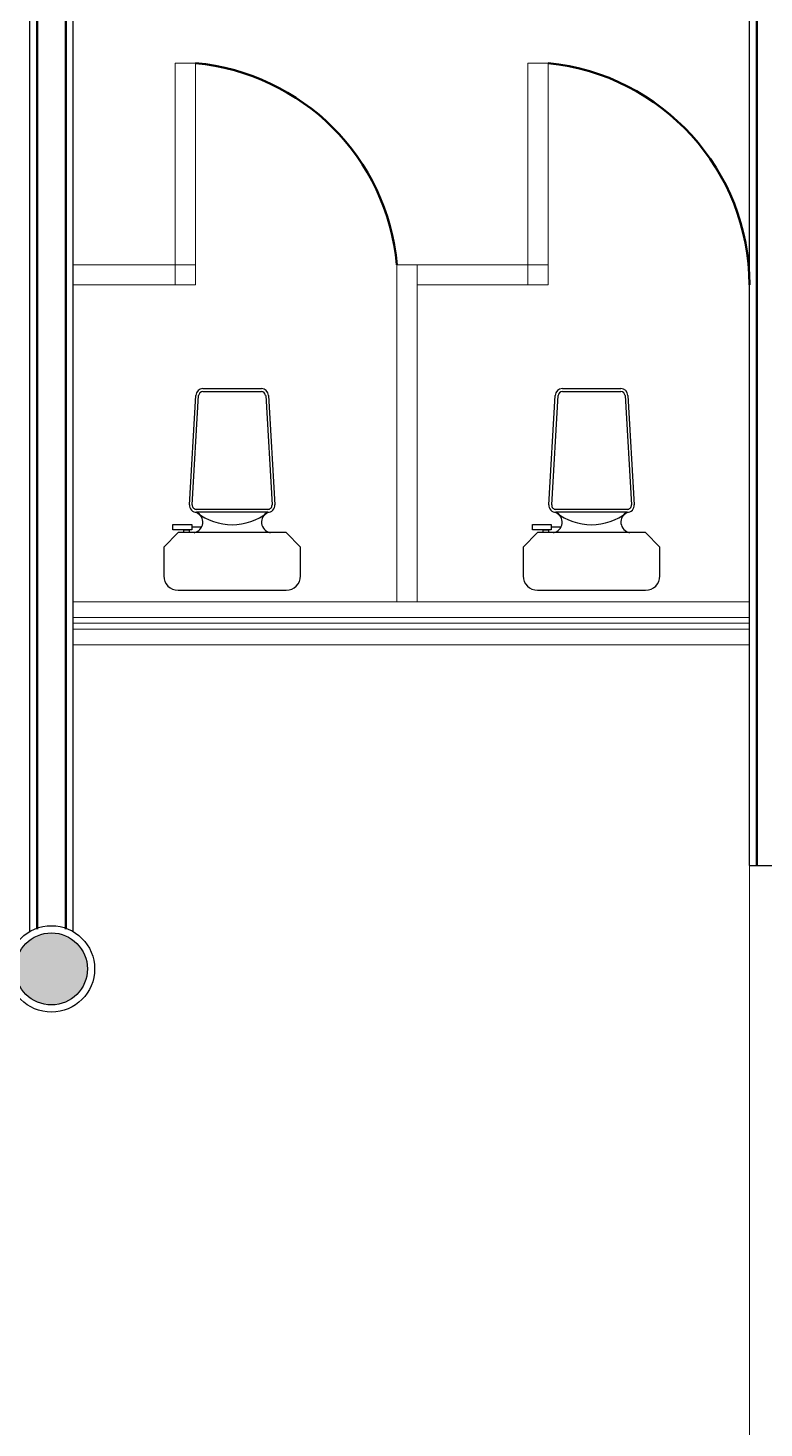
# Model space of a CAD drawing. Header units: millimetres. Extents: x 78.3 to 128, y 45 to 95.8.
# Drawn here: x 102.914 to 105.47, y 52.56 to 57.421 of the extents above; entities that cross this region are included whole.
import ezdxf

# ---------------------------------------------------------------- set-up
doc = ezdxf.new("R2010")
doc.units = ezdxf.units.MM
doc.header["$LTSCALE"] = 0.025
for name, color, linetype, lineweight in [('EJES', 7, 'Continuous', 0), ('muebles', 255, 'Continuous', 25), ('MURO CARGA', 6, 'Continuous', 50), ('MURO DIVISORIO', 2, 'Continuous', 25), ('ventana', 4, 'Continuous', 15)]:
    doc.layers.add(name, color=color, linetype=linetype, lineweight=lineweight)

msp = doc.modelspace()

# ---------------------------------------------------------------- hatches: boundary and pattern name
h = msp.add_hatch(color=3)
h.paths.add_polyline_path([(88.12, 56.0123, 1), (87.87, 56.0123, 1)])
h.paths.add_polyline_path([(92.87, 54.2623, 1), (93.12, 54.2623, 1)])
h.paths.add_polyline_path([(97.87, 54.154, 1), (98.12, 54.154, 1)])
h.paths.add_polyline_path([(102.87, 54.154, 1), (103.12, 54.154, 1)])

# ---------------------------------------------------------------- linework, layer by layer
at = {"color": 3}
for radius in [0.15, 0.125]:
    msp.add_circle((102.995, 54.154), radius, dxfattribs=at)
at = {"layer": 'EJES'}
for p, q in [((103.425, 57.299), (103.495, 57.299)), ((103.425, 56.529), (103.425, 57.299)), ((103.495, 56.529), (103.495, 57.299)), ((104.65, 57.299), (104.72, 57.299)), ((104.65, 56.529), (104.65, 57.299)), ((104.72, 56.529), (104.72, 57.299)), ((103.07, 56.599), (103.495, 56.599)), ((104.195, 55.429), (104.195, 56.599)), ((104.195, 56.599), (104.265, 56.599)), ((104.265, 55.429), (104.265, 56.599)), ((104.265, 56.599), (104.72, 56.599)), ((103.07, 56.529), (103.495, 56.529)), ((104.265, 56.529), (104.72, 56.529)), ((103.07, 55.429), (105.42, 55.429)), ((103.07, 55.354), (105.42, 55.354)), ((103.07, 55.354), (105.42, 55.354)), ((103.07, 55.279), (105.42, 55.279))]:
    msp.add_line(p, q, dxfattribs=at)
at = {"layer": 'muebles'}
for p, q in [((103.5213, 56.1688), (103.7241, 56.1688)), ((103.5213, 56.1588), (103.7241, 56.1588)), ((104.7696, 56.1688), (104.9724, 56.1688)), ((104.7696, 56.1588), (104.9724, 56.1588)), ((103.4742, 55.766), (103.4963, 56.1452)), ((103.4842, 55.7654), (103.5063, 56.1446)), ((103.7391, 56.1446), (103.7612, 55.7654)), ((103.7491, 56.1452), (103.7711, 55.766)), ((104.7226, 55.766), (104.7446, 56.1452)), ((104.7325, 55.7654), (104.7546, 56.1446)), ((104.9874, 56.1446), (105.0095, 55.7654)), ((104.9974, 56.1452), (105.0195, 55.766)), ((103.7462, 55.7495), (103.4992, 55.7495)), ((103.7462, 55.7395), (103.4992, 55.7395)), ((104.9945, 55.7495), (104.7475, 55.7495)), ((104.9945, 55.7395), (104.7475, 55.7395)), ((103.417, 55.6781), (103.417, 55.6969)), ((103.417, 55.6969), (103.4827, 55.6969)), ((103.4827, 55.6781), (103.417, 55.6781)), ((103.4545, 55.6781), (103.4733, 55.6781)), ((103.4545, 55.6688), (103.4545, 55.6781)), ((103.4733, 55.6781), (103.4733, 55.6688)), ((103.4827, 55.6969), (103.4827, 55.6781)), ((104.6654, 55.6781), (104.6654, 55.6969)), ((104.6654, 55.6969), (104.731, 55.6969)), ((104.731, 55.6781), (104.6654, 55.6781)), ((104.7029, 55.6781), (104.7216, 55.6781)), ((104.7029, 55.6688), (104.7029, 55.6781)), ((104.7216, 55.6781), (104.7216, 55.6688)), ((104.731, 55.6969), (104.731, 55.6781))]:
    msp.add_line(p, q, dxfattribs=at)
at = {"layer": 'muebles', "linetype": 'ByBlock', "ltscale": 50}
for p, q in [((103.3852, 55.6188), (103.4352, 55.6688)), ((103.8102, 55.6688), (103.4352, 55.6688)), ((103.8102, 55.6688), (103.8602, 55.6188)), ((104.6335, 55.6188), (104.6835, 55.6688)), ((105.0585, 55.6688), (104.6835, 55.6688)), ((105.0585, 55.6688), (105.1085, 55.6188)), ((103.3852, 55.6188), (103.3852, 55.5188)), ((103.8602, 55.5188), (103.8602, 55.6188)), ((104.6335, 55.6188), (104.6335, 55.5188)), ((105.1085, 55.5188), (105.1085, 55.6188)), ((103.4352, 55.4688), (103.8102, 55.4688)), ((104.6835, 55.4688), (105.0585, 55.4688))]:
    msp.add_line(p, q, dxfattribs=at)
at = {"layer": 'muebles', "linetype": 'Continuous'}
for p, q in [((103.5163, 55.688), (103.4827, 55.688)), ((104.7646, 55.688), (104.731, 55.688))]:
    msp.add_line(p, q, dxfattribs=at)
at = {"layer": 'muebles'}
for centre, radius, start, end in [((103.5213, 56.1438), 0.025, 90, 176.6667), ((103.5213, 56.1438), 0.015, 90, 176.6667), ((103.7241, 56.1438), 0.025, 3.3333, 90), ((103.7241, 56.1438), 0.015, 3.3333, 90), ((104.7696, 56.1438), 0.025, 90, 176.6667), ((104.7696, 56.1438), 0.015, 90, 176.6667), ((104.9724, 56.1438), 0.025, 3.3333, 90), ((104.9724, 56.1438), 0.015, 3.3333, 90), ((103.4992, 55.7645), 0.025, 176.6667, 270), ((103.4992, 55.7645), 0.015, 176.6667, 270), ((103.7462, 55.7645), 0.025, 270, 3.3333), ((103.7462, 55.7645), 0.015, 270, 3.3333), ((104.7475, 55.7645), 0.025, 176.6667, 270), ((104.7475, 55.7645), 0.015, 176.6667, 270), ((104.9945, 55.7645), 0.025, 270, 3.3333), ((104.9945, 55.7645), 0.015, 270, 3.3333)]:
    msp.add_arc(centre, radius, start, end, dxfattribs=at)
at = {"layer": 'muebles', "ltscale": 50}
for centre, radius, start, end in [((103.4831, 55.7056), 0.0376, 281.4267, 64.6285), ((103.6227, 55.8945), 0.1982, 231.4458, 308.5542), ((103.7623, 55.7056), 0.0376, 115.3715, 258.5733), ((104.7314, 55.7056), 0.0376, 281.4267, 64.6285), ((104.871, 55.8945), 0.1982, 231.4458, 308.5542), ((105.0106, 55.7056), 0.0376, 115.3715, 258.5733)]:
    msp.add_arc(centre, radius, start, end, dxfattribs=at)
at = {"layer": 'muebles', "linetype": 'ByBlock', "ltscale": 50}
for centre, start, end in [((103.4352, 55.5188), 180, 270), ((103.8102, 55.5188), 270, 0), ((104.6835, 55.5188), 180, 270), ((105.0585, 55.5188), 270, 0)]:
    msp.add_arc(centre, 0.05, start, end, dxfattribs=at)
at = {"layer": 'MURO CARGA'}
for p, q in [((105.445, 54.513), (105.445, 59.104)), ((102.945, 54.2915), (102.945, 59.004)), ((103.045, 54.2915), (103.045, 59.004))]:
    msp.add_line(p, q, dxfattribs=at)
at = {"layer": 'MURO CARGA', "color": 1, "linetype": 'Continuous', "lineweight": 13}
msp.add_line((105.42, 54.5133), (105.42, 49.1751), dxfattribs=at)
at = {"layer": 'MURO CARGA', "linetype": 'Continuous'}
for centre, radius, start, end in [((103.425, 56.529), 0.7732, 5.1944, 84.8056), ((104.6436, 56.5264), 0.7764, 0.1965, 84.3509)]:
    msp.add_arc(centre, radius, start, end, dxfattribs=at)
at = {"layer": 'MURO DIVISORIO'}
for p, q in [((105.42, 54.5133), (105.42, 59.079)), ((102.92, 54.2839), (102.92, 59.0241)), ((103.07, 54.2839), (103.07, 59.0241))]:
    msp.add_line(p, q, dxfattribs=at)
msp.add_arc((105.4952, 60.0877), 5.575, 269.227, 351.1393, dxfattribs=at)
at = {"layer": 'ventana'}
for p, q in [((103.07, 55.374), (105.42, 55.374)), ((103.07, 55.334), (105.42, 55.334))]:
    msp.add_line(p, q, dxfattribs=at)

doc.saveas('drawing.dxf')
